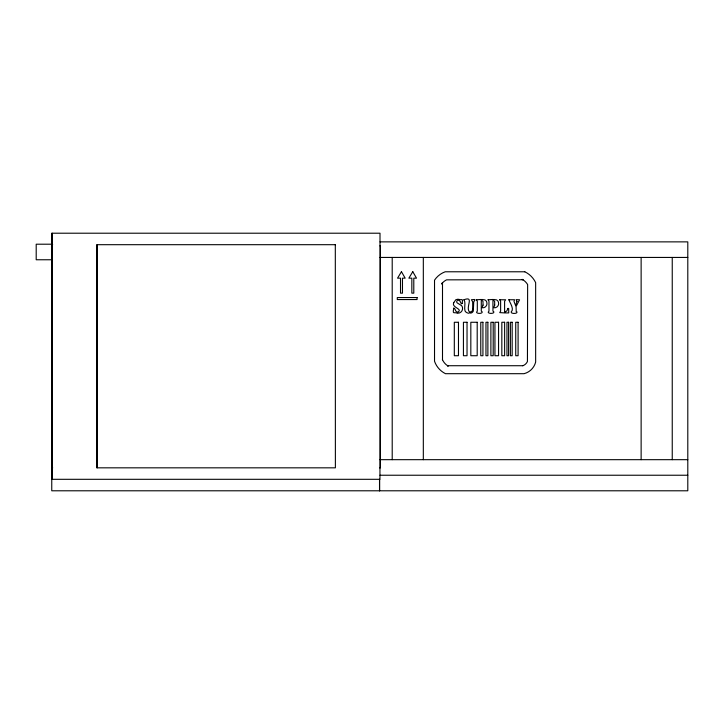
<?xml version="1.0" encoding="UTF-8"?>
<svg xmlns="http://www.w3.org/2000/svg" width="724" height="724" viewBox="0 0 724 724"><rect width="100%" height="100%" fill="white"/><g stroke="black" fill="none" stroke-linecap="round" stroke-linejoin="round"><path stroke-width="1.09" d="M442.5 359.774L442.5 282.686L441.586 283.989L442.518 282.867A13.756 13.756 0 0 1 446.59 279.844L522.882 279.745A14.933 14.933 0 0 1 527.633 284.559L527.434 361.475A8.082 8.082 0 0 1 523.443 365.475L522.773 365.747M380.037 241.87L687.8 241.87L687.8 490.791L51.757 490.791L51.757 233.209L380.01 233.209L379.946 479.306L51.757 479.306L51.829 467.831L52.671 467.831M51.983 244.205L36.2 244.205L36.2 259.762L51.983 259.762M51.757 244.694L52.671 244.694M335.384 244.694L96.808 244.694L96.808 467.831L335.384 467.831L335.312 244.694M379.991 257.436L687.8 257.436M522.864 365.72L447.486 365.72L448.228 366.118L447.468 365.638A13.874 13.874 0 0 1 442.762 360.299L442.391 359.484M379.991 459.677L687.8 459.677M379.593 467.831L380.444 467.831L380.444 245.87L379.946 245.816M380.037 475.234L687.8 475.234M672.243 257.436L672.243 459.677M641.129 257.436L641.129 459.677M423.323 257.436L423.323 459.677M392.209 257.436L392.209 459.677M379.593 479.306L379.593 490.791M379.521 479.306L379.521 490.791M97.134 244.694L97.134 467.831M52.173 233.209L52.173 479.306M472.727 308.849L472.347 310.65A2.398 2.398 0 0 1 470.555 311.89L470.555 313.175L471.632 312.831A3.493 3.493 0 0 0 473.306 311.003L473.731 301.845L475.053 299.971L474.636 299.492L471.387 299.727L472.672 301.808L472.727 308.849M483.035 305.139L482.039 307.763C485.161 308.288 487.813 305.293 486.799 302.261A3.557 3.557 0 0 0 484.745 299.863L482.03 299.474L482.03 300.541L482.98 301.302L483.035 305.139M494.7 305.139L493.696 307.763C496.818 308.288 499.479 305.293 498.456 302.261A3.557 3.557 0 0 0 496.411 299.863L493.687 299.474L493.687 300.541L494.637 301.302L494.7 305.139M453.767 302.632C451.133 307.619 463.07 308.732 458.066 312.053L458.066 313.175C460.862 313.193 463.052 310.424 462.518 307.709A4.217 4.217 0 0 0 461.532 305.618L457.278 302.94A1.548 1.548 0 0 1 456.717 301.718A1.294 1.294 0 0 1 457.36 300.56L457.849 299.211L455.812 299.745L453.767 302.632M516.99 301.41L515.931 304.523L516.429 305.818L519.579 299.79L516.076 299.627L516.99 301.41M508.845 299.763C510.04 303.03 514.547 309.22 511.117 312.026C510.863 313.926 517.352 313.945 517.081 312.026L516.212 311.591L516.085 306.75L513.995 301.456L514.511 299.745L508.845 299.763M463.885 299.772C466.093 302.514 463.876 307.428 465.052 310.994C465.577 312.56 470.265 314.668 469.731 311.89L469.188 311.646C465.623 306.542 474.537 295.808 463.885 299.772M476.437 299.772L477.306 301.265L477.306 311.121C473.994 313.646 482.374 314.279 482.274 312.026L481.279 311.039L481.279 299.474L476.437 299.772M488.094 299.772L488.962 301.265L488.962 311.121C485.65 313.646 494.03 314.279 493.94 312.026L492.935 311.039L492.935 299.474L488.094 299.772M499.75 299.772L500.619 301.265L500.619 311.121L499.75 312.614L504.592 312.913L504.592 301.338L505.642 299.781L499.75 299.772M453.803 308.153C452.337 314.913 454.011 311.763 457.387 313.175L457.387 312.053C455.07 312.008 455.45 308.008 453.803 308.153M462.165 303.356C460.745 305.456 460.745 299.917 458.554 300.342L458.554 299.265C461.595 300.795 463.188 297.175 462.165 303.356M507.958 308.415L506.863 310.913L505.316 311.809L505.316 312.913L508.737 312.913L508.682 308.469L507.958 308.415M401.449 271.681L397.548 278.161L400.508 278.161L400.508 293.148L402.472 293.148L402.472 278.161L405.168 278.161L401.449 271.681M412.78 271.681L408.87 278.161L411.838 278.161L411.838 293.148L413.793 293.148L413.793 278.161L416.499 278.161L412.78 271.681M524.8 271.781L445.215 271.781A21.729 21.729 0 0 0 434.527 280.161L434.527 361.249A21.847 21.847 0 0 0 445.486 373.693L524.04 373.693A16.055 16.055 0 0 0 535.651 362.081L535.651 282.622A22.906 22.906 0 0 0 524.8 271.781M417.06 297.555L397.286 297.555L397.286 299.555L417.06 299.555L417.06 297.555M458.473 322.271L454.31 322.271L454.31 355.719L458.473 355.719L458.473 322.271M467.034 322.271L463.432 322.271L463.432 355.719L467.034 355.719L467.034 322.271M477.197 322.271L470.826 322.271L470.826 355.719L477.197 355.719L477.197 322.271M482.926 322.271L480.772 322.271L480.772 355.719L482.926 355.719L482.926 322.271M487.886 322.271L485.958 322.271L485.958 355.719L487.886 355.719L487.886 322.271M493.189 322.271L490.89 322.271L490.89 355.719L493.189 355.719L493.189 322.271M498.555 322.271L494.945 322.271L494.945 355.719L498.555 355.719L498.555 322.271M504.628 322.271L501.832 322.271L501.832 355.719L504.628 355.719L504.628 322.271M508.592 322.271L506.954 322.271L506.954 355.719L508.592 355.719L508.592 322.271M512.167 322.271L510.375 322.271L510.375 355.719L512.167 355.719L512.167 322.271M518.094 322.271L515.732 322.271L515.732 355.719L518.094 355.719L518.094 322.271M522.882 279.745L522.131 279.364L522.864 279.79"/></g></svg>
